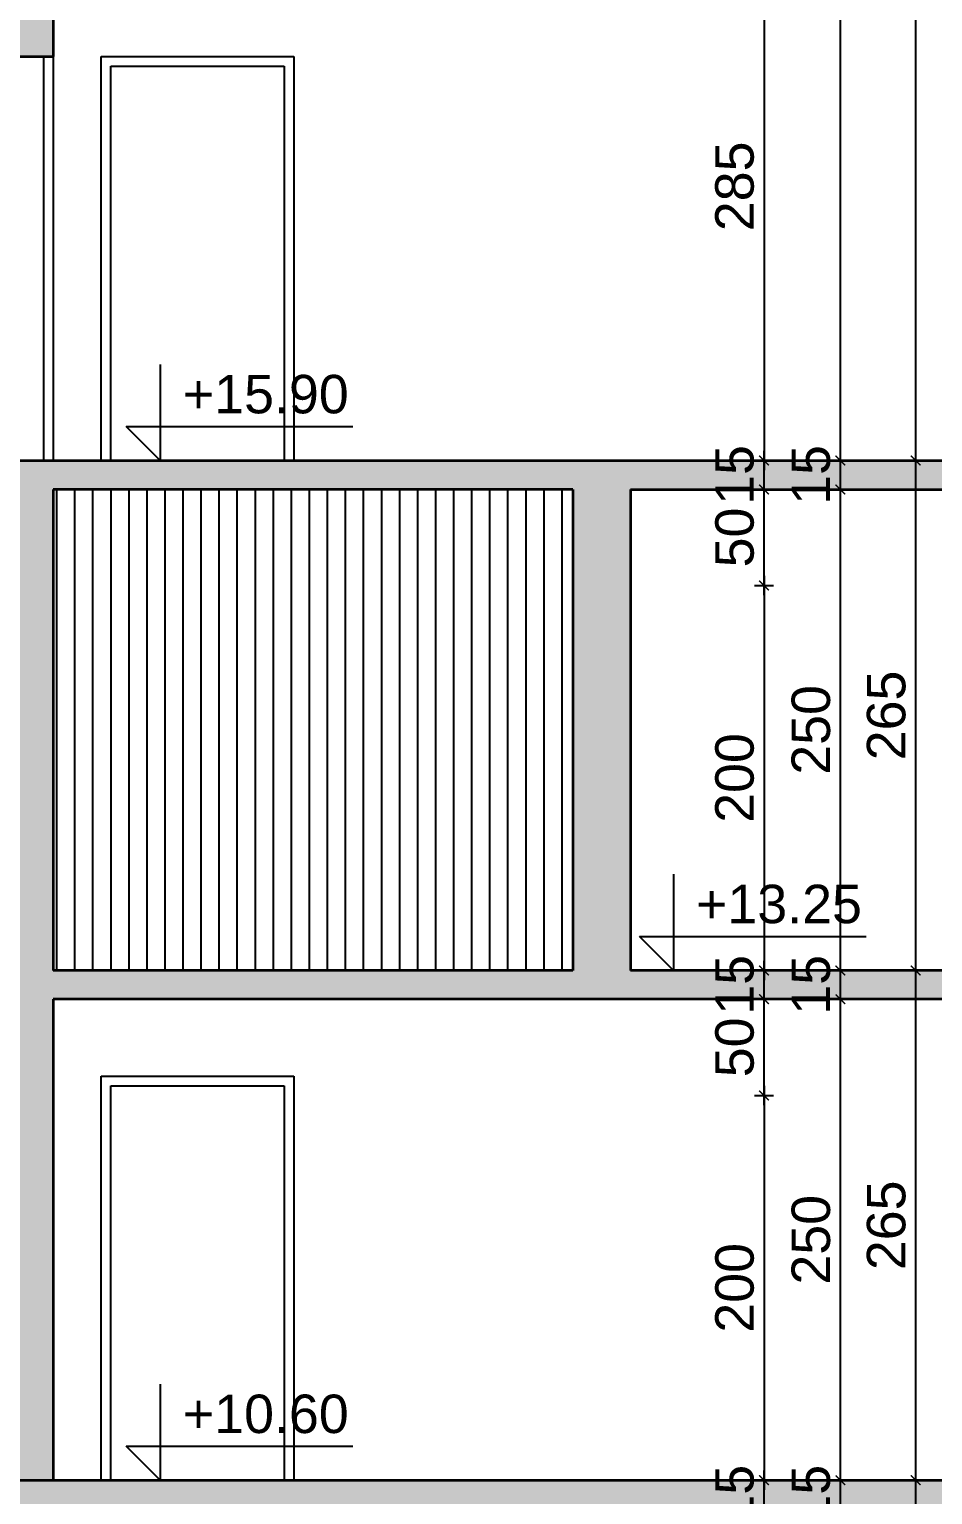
# Model space of a CAD drawing. Header units: inches. Extents: x -72385 to 39588, y -6525 to 66685.
# Drawn here: x 4176 to 4646, y 24678 to 25440 of the extents above; entities that cross this region are included whole.
import ezdxf

# ---------------------------------------------------------------- set-up
doc = ezdxf.new("R2010")
doc.units = ezdxf.units.IN
doc.header["$MEASUREMENT"] = 0
for name, color, linetype, lineweight in [('Надписи коти вътрешни', 252, 'Continuous', 25), ('Надписи нива', 252, 'Continuous', 25), ('Фасади Разрези дебело', 7, 'Continuous', 35), ('Фасади Разрези тънко', 253, 'Continuous', 25), ('Щрих стени', 254, 'Continuous', 25)]:
    doc.layers.add(name, color=color, linetype=linetype, lineweight=lineweight)
doc.styles.add('Arial Regular', font='arial.ttf')
doc.styles.get("Standard").update_dxf_attribs({"font": 'arial.ttf'})
doc.dimstyles.new('Annotative', dxfattribs={"dimscale": 0, "dimtxt": 20, "dimasz": 5, "dimexe": 5, "dimexo": 5, "dimgap": 5, "dimtad": 1, "dimdec": 0, "dimzin": 0, "dimdsep": 46, "dimtxsty": 'Standard', "dimblk": 'ARCHTICK', "dimcen": 5, "dimdle": 5, "dimadec": 0, "dimazin": 0, "dimtfac": 1, "dimtdec": 0, "dimtofl": 0, "dimtmove": 0, "dimatfit": 3, "dimldrblk": 'ARCHTICK', "dimfxl": 5, "dimfxlon": 1, "dimtolj": 1, "dimtzin": 0, "dimarcsym": 1})

# ---------------------------------------------------------------- blocks, each defined once
blk = doc.blocks.new('_ArchTick')
at = {"color": 0, "linetype": 'ByBlock', "const_width": 0.15}
blk.add_lwpolyline([(-0.5, -0.5), (0.5, 0.5)], dxfattribs=at)
blk = doc.blocks.new('*D4799')
at = {"layer": 'Defpoints', "color": 0, "ltscale": 10, "transparency": 16777216}
for p in [(4522.14, 24685.92), (4558.02, 24685.92), (4488.68, 24670.92)]:
    blk.add_point(p, dxfattribs=at)
at = {"layer": 'Надписи коти вътрешни', "color": 0, "lineweight": -2, "ltscale": 10, "transparency": 16777216}
for p, q in [((4553.02, 24685.92), (4563.02, 24685.92)), ((4558.02, 24665.92), (4558.02, 24690.92)), ((4553.02, 24670.92), (4563.02, 24670.92))]:
    blk.add_line(p, q, dxfattribs=at)
at = {"layer": 'Надписи коти вътрешни', "color": 0, "lineweight": -2, "ltscale": 10, "transparency": 16777216, "xscale": 5, "yscale": 5, "zscale": 5}
for p, rotation in [((4558.02, 24685.92), 90), ((4558.02, 24670.92), 270)]:
    blk.add_blockref('_ArchTick', p, dxfattribs=dict(at, rotation=rotation))
at = {"layer": 'Надписи коти вътрешни', "color": 0, "ltscale": 10, "transparency": 16777216, "insert": (4542.81, 24678.42), "char_height": 20, "attachment_point": 5, "rotation": 90}
blk.add_mtext('\\A1;15', dxfattribs=at)
blk = doc.blocks.new('*D4795')
at = {"layer": 'Defpoints', "color": 0, "ltscale": 10, "transparency": 16777216}
for p in [(4485.17, 24685.92), (4597.69, 24685.92), (4488.68, 24670.92)]:
    blk.add_point(p, dxfattribs=at)
at = {"layer": 'Надписи коти вътрешни', "color": 0, "lineweight": -2, "ltscale": 10, "transparency": 16777216}
for p, q in [((4592.69, 24685.92), (4602.69, 24685.92)), ((4597.69, 24665.92), (4597.69, 24690.92)), ((4592.69, 24670.92), (4602.69, 24670.92))]:
    blk.add_line(p, q, dxfattribs=at)
at = {"layer": 'Надписи коти вътрешни', "color": 0, "lineweight": -2, "ltscale": 10, "transparency": 16777216, "xscale": 5, "yscale": 5, "zscale": 5}
for p, rotation in [((4597.69, 24685.92), 90), ((4597.69, 24670.92), 270)]:
    blk.add_blockref('_ArchTick', p, dxfattribs=dict(at, rotation=rotation))
at = {"layer": 'Надписи коти вътрешни', "color": 0, "ltscale": 10, "transparency": 16777216, "insert": (4582.47, 24678.42), "char_height": 20, "attachment_point": 5, "rotation": 90}
blk.add_mtext('\\A1;15', dxfattribs=at)
blk = doc.blocks.new('*D4794')
at = {"layer": 'Defpoints', "color": 0, "ltscale": 10, "transparency": 16777216}
for p in [(4468.38, 24685.92), (4636.82, 24685.92), (4485.17, 24420.92)]:
    blk.add_point(p, dxfattribs=at)
at = {"layer": 'Надписи коти вътрешни', "color": 0, "lineweight": -2, "ltscale": 10, "transparency": 16777216}
for p, q in [((4631.82, 24685.92), (4641.82, 24685.92)), ((4636.82, 24415.92), (4636.82, 24690.92)), ((4631.82, 24420.92), (4641.82, 24420.92))]:
    blk.add_line(p, q, dxfattribs=at)
at = {"layer": 'Надписи коти вътрешни', "color": 0, "lineweight": -2, "ltscale": 10, "transparency": 16777216, "xscale": 5, "yscale": 5, "zscale": 5}
for p, rotation in [((4636.82, 24685.92), 90), ((4636.82, 24420.92), 270)]:
    blk.add_blockref('_ArchTick', p, dxfattribs=dict(at, rotation=rotation))
at = {"layer": 'Надписи коти вътрешни', "color": 0, "ltscale": 10, "transparency": 16777216, "insert": (4621.61, 24553.42), "char_height": 20, "attachment_point": 5, "rotation": 90}
blk.add_mtext('\\A1;265', dxfattribs=at)
blk = doc.blocks.new('*D4793')
at = {"layer": 'Defpoints', "color": 0, "ltscale": 10, "transparency": 16777216}
for p in [(4522.14, 24950.92), (4558.02, 24950.92), (4488.68, 24935.92)]:
    blk.add_point(p, dxfattribs=at)
at = {"layer": 'Надписи коти вътрешни', "color": 0, "lineweight": -2, "ltscale": 10, "transparency": 16777216}
for p, q in [((4553.02, 24950.92), (4563.02, 24950.92)), ((4558.02, 24930.92), (4558.02, 24955.92)), ((4553.02, 24935.92), (4563.02, 24935.92))]:
    blk.add_line(p, q, dxfattribs=at)
at = {"layer": 'Надписи коти вътрешни', "color": 0, "lineweight": -2, "ltscale": 10, "transparency": 16777216, "xscale": 5, "yscale": 5, "zscale": 5}
for p, rotation in [((4558.02, 24950.92), 90), ((4558.02, 24935.92), 270)]:
    blk.add_blockref('_ArchTick', p, dxfattribs=dict(at, rotation=rotation))
at = {"layer": 'Надписи коти вътрешни', "color": 0, "ltscale": 10, "transparency": 16777216, "insert": (4542.81, 24943.42), "char_height": 20, "attachment_point": 5, "rotation": 90}
blk.add_mtext('\\A1;15', dxfattribs=at)
blk = doc.blocks.new('*D4792')
at = {"layer": 'Defpoints', "color": 0, "ltscale": 10, "transparency": 16777216}
for p in [(4488.68, 24935.92), (4558.02, 24935.92), (4488.68, 24885.92)]:
    blk.add_point(p, dxfattribs=at)
at = {"layer": 'Надписи коти вътрешни', "color": 0, "lineweight": -2, "ltscale": 10, "transparency": 16777216}
for p, q in [((4553.02, 24935.92), (4563.02, 24935.92)), ((4558.02, 24880.92), (4558.02, 24940.92)), ((4553.02, 24885.92), (4563.02, 24885.92))]:
    blk.add_line(p, q, dxfattribs=at)
at = {"layer": 'Надписи коти вътрешни', "color": 0, "lineweight": -2, "ltscale": 10, "transparency": 16777216, "xscale": 5, "yscale": 5, "zscale": 5}
for p, rotation in [((4558.02, 24935.92), 90), ((4558.02, 24885.92), 270)]:
    blk.add_blockref('_ArchTick', p, dxfattribs=dict(at, rotation=rotation))
at = {"layer": 'Надписи коти вътрешни', "color": 0, "ltscale": 10, "transparency": 16777216, "insert": (4542.81, 24910.92), "char_height": 20, "attachment_point": 5, "rotation": 90}
blk.add_mtext('\\A1;50', dxfattribs=at)
blk = doc.blocks.new('*D4791')
at = {"layer": 'Defpoints', "color": 0, "ltscale": 10, "transparency": 16777216}
for p in [(4488.68, 24885.92), (4480.07, 24685.92), (4558.02, 24685.92)]:
    blk.add_point(p, dxfattribs=at)
at = {"layer": 'Надписи коти вътрешни', "color": 0, "lineweight": -2, "ltscale": 10, "transparency": 16777216}
for p, q in [((4558.02, 24890.92), (4558.02, 24680.92)), ((4553.02, 24885.92), (4563.02, 24885.92)), ((4553.02, 24685.92), (4563.02, 24685.92))]:
    blk.add_line(p, q, dxfattribs=at)
at = {"layer": 'Надписи коти вътрешни', "color": 0, "lineweight": -2, "ltscale": 10, "transparency": 16777216, "xscale": 5, "yscale": 5, "zscale": 5}
for p, rotation in [((4558.02, 24885.92), 90), ((4558.02, 24685.92), 270)]:
    blk.add_blockref('_ArchTick', p, dxfattribs=dict(at, rotation=rotation))
at = {"layer": 'Надписи коти вътрешни', "color": 0, "ltscale": 10, "transparency": 16777216, "insert": (4542.81, 24785.92), "char_height": 20, "attachment_point": 5, "rotation": 90}
blk.add_mtext('\\A1;200', dxfattribs=at)
blk = doc.blocks.new('*D4790')
at = {"layer": 'Defpoints', "color": 0, "ltscale": 10, "transparency": 16777216}
for p in [(4488.68, 24935.92), (4597.69, 24935.92), (4485.17, 24685.92)]:
    blk.add_point(p, dxfattribs=at)
at = {"layer": 'Надписи коти вътрешни', "color": 0, "lineweight": -2, "ltscale": 10, "transparency": 16777216}
for p, q in [((4592.69, 24935.92), (4602.69, 24935.92)), ((4597.69, 24680.92), (4597.69, 24940.92)), ((4592.69, 24685.92), (4602.69, 24685.92))]:
    blk.add_line(p, q, dxfattribs=at)
at = {"layer": 'Надписи коти вътрешни', "color": 0, "lineweight": -2, "ltscale": 10, "transparency": 16777216, "xscale": 5, "yscale": 5, "zscale": 5}
for p, rotation in [((4597.69, 24935.92), 90), ((4597.69, 24685.92), 270)]:
    blk.add_blockref('_ArchTick', p, dxfattribs=dict(at, rotation=rotation))
at = {"layer": 'Надписи коти вътрешни', "color": 0, "ltscale": 10, "transparency": 16777216, "insert": (4582.47, 24810.92), "char_height": 20, "attachment_point": 5, "rotation": 90}
blk.add_mtext('\\A1;250', dxfattribs=at)
blk = doc.blocks.new('*D4789')
at = {"layer": 'Defpoints', "color": 0, "ltscale": 10, "transparency": 16777216}
for p in [(4485.17, 24950.92), (4597.69, 24950.92), (4488.68, 24935.92)]:
    blk.add_point(p, dxfattribs=at)
at = {"layer": 'Надписи коти вътрешни', "color": 0, "lineweight": -2, "ltscale": 10, "transparency": 16777216}
for p, q in [((4592.69, 24950.92), (4602.69, 24950.92)), ((4597.69, 24930.92), (4597.69, 24955.92)), ((4592.69, 24935.92), (4602.69, 24935.92))]:
    blk.add_line(p, q, dxfattribs=at)
at = {"layer": 'Надписи коти вътрешни', "color": 0, "lineweight": -2, "ltscale": 10, "transparency": 16777216, "xscale": 5, "yscale": 5, "zscale": 5}
for p, rotation in [((4597.69, 24950.92), 90), ((4597.69, 24935.92), 270)]:
    blk.add_blockref('_ArchTick', p, dxfattribs=dict(at, rotation=rotation))
at = {"layer": 'Надписи коти вътрешни', "color": 0, "ltscale": 10, "transparency": 16777216, "insert": (4582.47, 24943.42), "char_height": 20, "attachment_point": 5, "rotation": 90}
blk.add_mtext('\\A1;15', dxfattribs=at)
blk = doc.blocks.new('*D4788')
at = {"layer": 'Defpoints', "color": 0, "ltscale": 10, "transparency": 16777216}
for p in [(4468.38, 24950.92), (4636.82, 24950.92), (4485.17, 24685.92)]:
    blk.add_point(p, dxfattribs=at)
at = {"layer": 'Надписи коти вътрешни', "color": 0, "lineweight": -2, "ltscale": 10, "transparency": 16777216}
for p, q in [((4631.82, 24950.92), (4641.82, 24950.92)), ((4636.82, 24680.92), (4636.82, 24955.92)), ((4631.82, 24685.92), (4641.82, 24685.92))]:
    blk.add_line(p, q, dxfattribs=at)
at = {"layer": 'Надписи коти вътрешни', "color": 0, "lineweight": -2, "ltscale": 10, "transparency": 16777216, "xscale": 5, "yscale": 5, "zscale": 5}
for p, rotation in [((4636.82, 24950.92), 90), ((4636.82, 24685.92), 270)]:
    blk.add_blockref('_ArchTick', p, dxfattribs=dict(at, rotation=rotation))
at = {"layer": 'Надписи коти вътрешни', "color": 0, "ltscale": 10, "transparency": 16777216, "insert": (4621.61, 24818.42), "char_height": 20, "attachment_point": 5, "rotation": 90}
blk.add_mtext('\\A1;265', dxfattribs=at)
blk = doc.blocks.new('*D4787')
at = {"layer": 'Defpoints', "color": 0, "ltscale": 10, "transparency": 16777216}
for p in [(4522.14, 25215.92), (4558.02, 25215.92), (4488.68, 25200.92)]:
    blk.add_point(p, dxfattribs=at)
at = {"layer": 'Надписи коти вътрешни', "color": 0, "lineweight": -2, "ltscale": 10, "transparency": 16777216}
for p, q in [((4558.02, 25195.92), (4558.02, 25220.92)), ((4553.02, 25215.92), (4563.02, 25215.92)), ((4553.02, 25200.92), (4563.02, 25200.92))]:
    blk.add_line(p, q, dxfattribs=at)
at = {"layer": 'Надписи коти вътрешни', "color": 0, "lineweight": -2, "ltscale": 10, "transparency": 16777216, "xscale": 5, "yscale": 5, "zscale": 5}
for p, rotation in [((4558.02, 25215.92), 90), ((4558.02, 25200.92), 270)]:
    blk.add_blockref('_ArchTick', p, dxfattribs=dict(at, rotation=rotation))
at = {"layer": 'Надписи коти вътрешни', "color": 0, "ltscale": 10, "transparency": 16777216, "insert": (4542.81, 25208.42), "char_height": 20, "attachment_point": 5, "rotation": 90}
blk.add_mtext('\\A1;15', dxfattribs=at)
blk = doc.blocks.new('*D4786')
at = {"layer": 'Defpoints', "color": 0, "ltscale": 10, "transparency": 16777216}
for p in [(4488.68, 25200.92), (4558.02, 25200.92), (4488.68, 25150.92)]:
    blk.add_point(p, dxfattribs=at)
at = {"layer": 'Надписи коти вътрешни', "color": 0, "lineweight": -2, "ltscale": 10, "transparency": 16777216}
for p, q in [((4558.02, 25145.92), (4558.02, 25205.92)), ((4553.02, 25200.92), (4563.02, 25200.92)), ((4553.02, 25150.92), (4563.02, 25150.92))]:
    blk.add_line(p, q, dxfattribs=at)
at = {"layer": 'Надписи коти вътрешни', "color": 0, "lineweight": -2, "ltscale": 10, "transparency": 16777216, "xscale": 5, "yscale": 5, "zscale": 5}
for p, rotation in [((4558.02, 25200.92), 90), ((4558.02, 25150.92), 270)]:
    blk.add_blockref('_ArchTick', p, dxfattribs=dict(at, rotation=rotation))
at = {"layer": 'Надписи коти вътрешни', "color": 0, "ltscale": 10, "transparency": 16777216, "insert": (4542.81, 25175.92), "char_height": 20, "attachment_point": 5, "rotation": 90}
blk.add_mtext('\\A1;50', dxfattribs=at)
blk = doc.blocks.new('*D4785')
at = {"layer": 'Defpoints', "color": 0, "ltscale": 10, "transparency": 16777216}
for p in [(4488.68, 25150.92), (4480.07, 24950.92), (4558.02, 24950.92)]:
    blk.add_point(p, dxfattribs=at)
at = {"layer": 'Надписи коти вътрешни', "color": 0, "lineweight": -2, "ltscale": 10, "transparency": 16777216}
for p, q in [((4553.02, 25150.92), (4563.02, 25150.92)), ((4558.02, 25155.92), (4558.02, 24945.92)), ((4553.02, 24950.92), (4563.02, 24950.92))]:
    blk.add_line(p, q, dxfattribs=at)
at = {"layer": 'Надписи коти вътрешни', "color": 0, "lineweight": -2, "ltscale": 10, "transparency": 16777216, "xscale": 5, "yscale": 5, "zscale": 5}
for p, rotation in [((4558.02, 25150.92), 90), ((4558.02, 24950.92), 270)]:
    blk.add_blockref('_ArchTick', p, dxfattribs=dict(at, rotation=rotation))
at = {"layer": 'Надписи коти вътрешни', "color": 0, "ltscale": 10, "transparency": 16777216, "insert": (4542.81, 25050.92), "char_height": 20, "attachment_point": 5, "rotation": 90}
blk.add_mtext('\\A1;200', dxfattribs=at)
blk = doc.blocks.new('*D4784')
at = {"layer": 'Defpoints', "color": 0, "ltscale": 10, "transparency": 16777216}
for p in [(4488.68, 25200.92), (4597.69, 25200.92), (4485.17, 24950.92)]:
    blk.add_point(p, dxfattribs=at)
at = {"layer": 'Надписи коти вътрешни', "color": 0, "lineweight": -2, "ltscale": 10, "transparency": 16777216}
for p, q in [((4597.69, 24945.92), (4597.69, 25205.92)), ((4592.69, 25200.92), (4602.69, 25200.92)), ((4592.69, 24950.92), (4602.69, 24950.92))]:
    blk.add_line(p, q, dxfattribs=at)
at = {"layer": 'Надписи коти вътрешни', "color": 0, "lineweight": -2, "ltscale": 10, "transparency": 16777216, "xscale": 5, "yscale": 5, "zscale": 5}
for p, rotation in [((4597.69, 25200.92), 90), ((4597.69, 24950.92), 270)]:
    blk.add_blockref('_ArchTick', p, dxfattribs=dict(at, rotation=rotation))
at = {"layer": 'Надписи коти вътрешни', "color": 0, "ltscale": 10, "transparency": 16777216, "insert": (4582.47, 25075.92), "char_height": 20, "attachment_point": 5, "rotation": 90}
blk.add_mtext('\\A1;250', dxfattribs=at)
blk = doc.blocks.new('*D4783')
at = {"layer": 'Defpoints', "color": 0, "ltscale": 10, "transparency": 16777216}
for p in [(4485.17, 25215.92), (4597.69, 25215.92), (4488.68, 25200.92)]:
    blk.add_point(p, dxfattribs=at)
at = {"layer": 'Надписи коти вътрешни', "color": 0, "lineweight": -2, "ltscale": 10, "transparency": 16777216}
for p, q in [((4597.69, 25195.92), (4597.69, 25220.92)), ((4592.69, 25215.92), (4602.69, 25215.92)), ((4592.69, 25200.92), (4602.69, 25200.92))]:
    blk.add_line(p, q, dxfattribs=at)
at = {"layer": 'Надписи коти вътрешни', "color": 0, "lineweight": -2, "ltscale": 10, "transparency": 16777216, "xscale": 5, "yscale": 5, "zscale": 5}
for p, rotation in [((4597.69, 25215.92), 90), ((4597.69, 25200.92), 270)]:
    blk.add_blockref('_ArchTick', p, dxfattribs=dict(at, rotation=rotation))
at = {"layer": 'Надписи коти вътрешни', "color": 0, "ltscale": 10, "transparency": 16777216, "insert": (4582.47, 25208.42), "char_height": 20, "attachment_point": 5, "rotation": 90}
blk.add_mtext('\\A1;15', dxfattribs=at)
blk = doc.blocks.new('*D4782')
at = {"layer": 'Defpoints', "color": 0, "ltscale": 10, "transparency": 16777216}
for p in [(4468.38, 25215.92), (4636.82, 25215.92), (4485.17, 24950.92)]:
    blk.add_point(p, dxfattribs=at)
at = {"layer": 'Надписи коти вътрешни', "color": 0, "lineweight": -2, "ltscale": 10, "transparency": 16777216}
for p, q in [((4636.82, 24945.92), (4636.82, 25220.92)), ((4631.82, 25215.92), (4641.82, 25215.92)), ((4631.82, 24950.92), (4641.82, 24950.92))]:
    blk.add_line(p, q, dxfattribs=at)
at = {"layer": 'Надписи коти вътрешни', "color": 0, "lineweight": -2, "ltscale": 10, "transparency": 16777216, "xscale": 5, "yscale": 5, "zscale": 5}
for p, rotation in [((4636.82, 25215.92), 90), ((4636.82, 24950.92), 270)]:
    blk.add_blockref('_ArchTick', p, dxfattribs=dict(at, rotation=rotation))
at = {"layer": 'Надписи коти вътрешни', "color": 0, "ltscale": 10, "transparency": 16777216, "insert": (4621.61, 25083.42), "char_height": 20, "attachment_point": 5, "rotation": 90}
blk.add_mtext('\\A1;265', dxfattribs=at)
blk = doc.blocks.new('*D4779')
at = {"layer": 'Defpoints', "color": 0, "ltscale": 10, "transparency": 16777216}
for p in [(4488.68, 25500.92), (4480.07, 25215.92), (4558.02, 25215.92)]:
    blk.add_point(p, dxfattribs=at)
at = {"layer": 'Надписи коти вътрешни', "color": 0, "lineweight": -2, "ltscale": 10, "transparency": 16777216}
for p, q in [((4553.02, 25500.92), (4563.02, 25500.92)), ((4558.02, 25505.92), (4558.02, 25210.92)), ((4553.02, 25215.92), (4563.02, 25215.92))]:
    blk.add_line(p, q, dxfattribs=at)
at = {"layer": 'Надписи коти вътрешни', "color": 0, "lineweight": -2, "ltscale": 10, "transparency": 16777216, "xscale": 5, "yscale": 5, "zscale": 5}
for p, rotation in [((4558.02, 25500.92), 90), ((4558.02, 25215.92), 270)]:
    blk.add_blockref('_ArchTick', p, dxfattribs=dict(at, rotation=rotation))
at = {"layer": 'Надписи коти вътрешни', "color": 0, "ltscale": 10, "transparency": 16777216, "insert": (4542.81, 25358.42), "char_height": 20, "attachment_point": 5, "rotation": 90}
blk.add_mtext('\\A1;285', dxfattribs=at)
blk = doc.blocks.new('*D4778')
at = {"layer": 'Defpoints', "color": 0, "ltscale": 10, "transparency": 16777216}
for p in [(4488.68, 25730.92), (4597.69, 25730.92), (4485.17, 25215.92)]:
    blk.add_point(p, dxfattribs=at)
at = {"layer": 'Надписи коти вътрешни', "color": 0, "lineweight": -2, "ltscale": 10, "transparency": 16777216}
for p, q in [((4597.69, 25210.92), (4597.69, 25735.92)), ((4592.69, 25730.92), (4602.69, 25730.92)), ((4592.69, 25215.92), (4602.69, 25215.92))]:
    blk.add_line(p, q, dxfattribs=at)
at = {"layer": 'Надписи коти вътрешни', "color": 0, "lineweight": -2, "ltscale": 10, "transparency": 16777216, "xscale": 5, "yscale": 5, "zscale": 5}
for p, rotation in [((4597.69, 25730.92), 90), ((4597.69, 25215.92), 270)]:
    blk.add_blockref('_ArchTick', p, dxfattribs=dict(at, rotation=rotation))
at = {"layer": 'Надписи коти вътрешни', "color": 0, "ltscale": 10, "transparency": 16777216, "insert": (4582.47, 25473.42), "char_height": 20, "attachment_point": 5, "rotation": 90}
blk.add_mtext('\\A1;515', dxfattribs=at)
blk = doc.blocks.new('*D4776')
at = {"layer": 'Defpoints', "color": 0, "ltscale": 10, "transparency": 16777216}
for p in [(4468.38, 25775.92), (4636.82, 25775.92), (4485.17, 25215.92)]:
    blk.add_point(p, dxfattribs=at)
at = {"layer": 'Надписи коти вътрешни', "color": 0, "lineweight": -2, "ltscale": 10, "transparency": 16777216}
for p, q in [((4631.82, 25775.92), (4641.82, 25775.92)), ((4636.82, 25210.92), (4636.82, 25780.92)), ((4631.82, 25215.92), (4641.82, 25215.92))]:
    blk.add_line(p, q, dxfattribs=at)
at = {"layer": 'Надписи коти вътрешни', "color": 0, "lineweight": -2, "ltscale": 10, "transparency": 16777216, "xscale": 5, "yscale": 5, "zscale": 5}
for p, rotation in [((4636.82, 25775.92), 90), ((4636.82, 25215.92), 270)]:
    blk.add_blockref('_ArchTick', p, dxfattribs=dict(at, rotation=rotation))
at = {"layer": 'Надписи коти вътрешни', "color": 0, "ltscale": 10, "transparency": 16777216, "insert": (4621.61, 25495.92), "char_height": 20, "attachment_point": 5, "rotation": 90}
blk.add_mtext('\\A1;560', dxfattribs=at)

msp = doc.modelspace()

# ---------------------------------------------------------------- hatches: boundary and pattern name
at = {"layer": 'Щрих стени', "ltscale": 10}
h = msp.add_hatch(color=256, dxfattribs=at)
h.dxf.hatch_style = 1
h.paths.add_polyline_path([(3592.24, 25665.92), (4158.65, 25665.92), (4158.65, 25425.92), (4188.66, 25425.92), (4188.66, 25500.92), (4488.68, 25500.92), (4488.68, 25730.92), (4686.48, 25730.92), (4686.48, 25710.92), (4718.48, 25710.92), (4718.48, 25730.92), (5048.73, 25730.92), (5048.73, 25581), (5093.73, 25581), (5093.73, 25601), (5078.73, 25601), (5078.73, 25775.92), (5043.74, 25775.92), (5043.74, 25745.92), (-75.55, 25745.92), (-75.55, 25425.92), (-45.55, 25425.92), (-45.55, 25665.92), (521.99, 25665.92), (521.99, 25585.92), (551.99, 25585.92), (551.99, 25425.92), (556.99, 25425.92), (556.99, 25585.92), (556.99, 25665.92), (1122.04, 25665.92), (1122.04, 25585.92), (1156.94, 25585.92), (1156.94, 25665.92), (1722.09, 25665.92), (1722.09, 25585.92), (1787.1, 25585.92), (1787.1, 25665.92), (2352.14, 25665.92), (2352.14, 25585.92), (2387.14, 25585.92), (2387.14, 25665.92), (2952.19, 25665.92), (2952.19, 25585.92), (2987.19, 25585.92), (2987.19, 25425.92), (3002.19, 25425.92), (3002.19, 25665.92), (3552.24, 25665.92), (3552.24, 25585.92), (3587.24, 25585.92), (3587.24, 25425.92), (3592.24, 25425.92)])
h.paths.add_polyline_path([(-45.55, 25680.92), (-45.55, 25730.92), (4158.65, 25730.92), (4158.65, 25680.92)], flags=16)
h.paths.add_polyline_path([(4188.66, 25730.92), (4458.68, 25730.92), (4458.68, 25515.92), (4188.66, 25515.92)], flags=16)
h.paths.add_polyline_path([(5078.73, 25840.92), (5083.73, 25840.92), (5083.73, 25845.92), (5041.74, 25845.92), (5041.74, 25840.92), (5043.74, 25840.92), (5043.74, 25775.92), (5078.73, 25775.92)])
h = msp.add_hatch(color=256, dxfattribs=at)
h.dxf.hatch_style = 1
h.paths.add_polyline_path([(1787.1, 25135.92), (2352.14, 25135.92), (2352.14, 25055.92), (2387.14, 25055.92), (2387.14, 25135.92), (2952.19, 25135.92), (2952.19, 25055.92), (2987.19, 25055.92), (2987.19, 25135.92), (3552.24, 25135.92), (3552.24, 25055.92), (3587.24, 25055.92), (3587.24, 25135.92), (4158.65, 25135.92), (4158.65, 24685.92), (4188.66, 24685.92), (4188.66, 24935.92), (4650.45, 24935.92), (4907.02, 24811), (5078.73, 24811), (5078.73, 24846), (5048.73, 24846), (5048.73, 24826), (4910.48, 24826), (4910.48, 24841.58), (4878.48, 24841.58), (4878.48, 24857.16), (4846.48, 24857.16), (4846.48, 24872.74), (4814.48, 24872.74), (4814.48, 24888.32), (4782.48, 24888.32), (4782.48, 24903.9), (4750.48, 24903.9), (4750.48, 24919.48), (4718.48, 24919.48), (4718.48, 24935.06), (4686.48, 24935.06), (4686.48, 24950.92), (4488.68, 24950.92), (4488.68, 25200.92), (4650.45, 25200.92), (4907.02, 25076), (5078.73, 25076), (5078.73, 25111), (5048.73, 25111), (5048.73, 25091), (4910.48, 25091), (4910.48, 25106.58), (4878.48, 25106.58), (4878.48, 25122.16), (4846.48, 25122.16), (4846.48, 25137.74), (4814.48, 25137.74), (4814.48, 25153.32), (4782.48, 25153.32), (4782.48, 25168.9), (4750.48, 25168.9), (4750.48, 25184.48), (4718.48, 25184.48), (4718.48, 25200.06), (4686.48, 25200.06), (4686.48, 25215.92), (-75.55, 25215.92), (-75.55, 24895.92), (-45.55, 24895.92), (-45.55, 25135.92), (521.99, 25135.92), (521.99, 25055.92), (556.99, 25055.92), (556.99, 25135.92), (1122.04, 25135.92), (1122.04, 25055.92), (1156.94, 25055.92), (1156.94, 25135.92), (1722.09, 25135.92), (1722.09, 25055.92), (1787.1, 25055.92)])
h.paths.add_polyline_path([(-45.55, 25150.92), (-45.55, 25200.92), (4158.65, 25200.92), (4158.65, 25150.92)], flags=16)
h.paths.add_polyline_path([(4188.66, 25200.92), (4458.68, 25200.92), (4458.68, 24950.92), (4188.66, 24950.92)], flags=16)
at = {"layer": 'Щрих стени', "ltscale": 10, "transparency": 33554610}
h = msp.add_hatch(dxfattribs=at)
h.set_pattern_fill('ANSI31', color=256, scale=75, angle=45)
h.paths.add_polyline_path([(4458.68, 25200.92), (4188.66, 25200.92), (4188.66, 24950.92), (4458.68, 24950.92)])
at = {"layer": 'Щрих стени', "ltscale": 10}
h = msp.add_hatch(color=256, dxfattribs=at)
h.dxf.hatch_style = 1
h.paths.add_polyline_path([(1787.1, 24605.92), (2352.14, 24605.92), (2352.14, 24525.92), (2387.14, 24525.92), (2387.14, 24605.92), (2952.19, 24605.92), (2952.19, 24525.92), (2954.69, 24525.92), (2954.69, 24155.92), (2984.69, 24155.92), (2984.69, 24525.92), (2987.19, 24525.92), (2987.19, 24605.92), (3552.24, 24605.92), (3552.24, 24525.92), (3554.74, 24525.92), (3554.74, 24155.92), (3584.74, 24155.92), (3584.74, 24525.92), (3587.24, 24525.92), (3587.24, 24605.92), (4158.65, 24605.92), (4158.65, 24155.92), (4188.66, 24155.92), (4188.66, 24405.92), (4650.45, 24405.92), (4907.02, 24281), (5078.73, 24281), (5078.73, 24316), (5048.73, 24316), (5048.73, 24296), (4910.48, 24296), (4910.48, 24311.58), (4878.48, 24311.58), (4878.48, 24327.16), (4846.48, 24327.16), (4846.48, 24342.74), (4814.48, 24342.74), (4814.48, 24358.32), (4782.48, 24358.32), (4782.48, 24373.9), (4750.48, 24373.9), (4750.48, 24389.48), (4718.48, 24389.48), (4718.48, 24405.06), (4686.48, 24405.06), (4686.48, 24420.92), (4488.68, 24420.92), (4488.68, 24670.92), (4650.45, 24670.92), (4907.02, 24546), (5078.73, 24546), (5078.73, 24581), (5048.73, 24581), (5048.73, 24561), (4910.48, 24561), (4910.48, 24576.58), (4878.48, 24576.58), (4878.48, 24592.16), (4846.48, 24592.16), (4846.48, 24607.74), (4814.48, 24607.74), (4814.48, 24623.32), (4782.48, 24623.32), (4782.48, 24638.9), (4750.48, 24638.9), (4750.48, 24654.48), (4718.48, 24654.48), (4718.48, 24670.06), (4686.48, 24670.06), (4686.48, 24685.92), (-75.55, 24685.92), (-75.55, 24155.92), (-45.55, 24155.92), (-45.55, 24605.92), (526.99, 24605.92), (526.99, 24525.92), (557, 24525.92), (557, 24605.92), (1122.04, 24605.92), (1122.04, 24525.92), (1157.05, 24525.92), (1157.05, 24605.92), (1727.09, 24605.92), (1727.09, 24525.92), (1787.1, 24525.92)])
h.paths.add_polyline_path([(-45.55, 24620.92), (-45.55, 24670.92), (4158.65, 24670.92), (4158.65, 24620.92)], flags=16)
h.paths.add_polyline_path([(4188.66, 24670.92), (4458.68, 24670.92), (4458.68, 24420.92), (4188.66, 24420.92)], flags=16)
h.paths.add_polyline_path([(526.99, 24335.92), (511.99, 24335.92), (511.99, 24155.92), (526.99, 24155.92)], flags=17)
h.paths.add_polyline_path([(1727.09, 24335.92), (1712.09, 24335.92), (1712.09, 24155.92), (1727.09, 24155.92)], flags=17)

# ---------------------------------------------------------------- linework, layer by layer
at = {"layer": 'Надписи нива', "ltscale": 10}
for p, q in [((4244.37, 25265.92), (4244.37, 25215.92)), ((4226.69, 25233.6), (4344.37, 25233.6)), ((4244.37, 25215.92), (4226.69, 25233.6)), ((4511.01, 25000.92), (4511.01, 24950.92)), ((4493.33, 24968.6), (4611.01, 24968.6)), ((4511.01, 24950.92), (4493.33, 24968.6)), ((4244.37, 24735.92), (4244.37, 24685.92)), ((4226.69, 24703.6), (4344.37, 24703.6)), ((4244.37, 24685.92), (4226.69, 24703.6))]:
    msp.add_line(p, q, dxfattribs=at)
at = {"layer": 'Фасади Разрези дебело', "ltscale": 10}
for p, q in [((4188.66, 25500.92), (4188.66, 25425.92)), ((4188.66, 25200.92), (4188.66, 24950.92)), ((4458.68, 25200.92), (4188.66, 25200.92)), ((4458.68, 25200.92), (4458.68, 24950.92)), ((4488.68, 25200.92), (4488.68, 24950.92)), ((4458.68, 24950.92), (4188.66, 24950.92)), ((4686.48, 24950.92), (4488.68, 24950.92)), ((4650.45, 24935.92), (4188.66, 24935.92)), ((4188.66, 24935.92), (4188.66, 24685.92))]:
    msp.add_line(p, q, dxfattribs=at)
at = {"layer": 'Фасади Разрези дебело', "ltscale": 10, "extrusion": (1.2091e-15, 1, -2.22045e-16)}
for p, q in [((4158.65, 25425.92), (4188.66, 25425.92)), ((-7023.62, 25215.92), (4686.48, 25215.92)), ((4488.68, 25200.92), (4650.45, 25200.92)), ((-7023.62, 24685.92), (4686.48, 24685.92))]:
    msp.add_line(p, q, dxfattribs=at)
at = {"layer": 'Фасади Разрези тънко', "ltscale": 10}
for p, q in [((4183.66, 25425.92), (4183.66, 25215.92)), ((4188.66, 25425.92), (4188.66, 25215.92)), ((4213.66, 25215.92), (4213.66, 25425.92)), ((4213.66, 25425.92), (4313.66, 25425.92)), ((4313.66, 25425.92), (4313.66, 25215.92)), ((4218.66, 25215.92), (4218.66, 25420.92)), ((4218.66, 25420.92), (4308.66, 25420.92)), ((4308.66, 25420.92), (4308.66, 25215.92)), ((4213.66, 24685.92), (4213.66, 24895.92)), ((4213.66, 24895.92), (4313.66, 24895.92)), ((4218.66, 24685.92), (4218.66, 24890.92)), ((4218.66, 24890.92), (4308.66, 24890.92)), ((4308.66, 24890.92), (4308.66, 24685.92)), ((4313.66, 24895.92), (4313.66, 24685.92))]:
    msp.add_line(p, q, dxfattribs=at)

# ---------------------------------------------------------------- texts
at = {"layer": 'Надписи нива', "ltscale": 10, "char_height": 20, "width": 180.4891, "attachment_point": 1, "style": 'Arial Regular'}
for s, insert in [('+15.90', (4256.04, 25260.45)), ('+13.25', (4522.68, 24995.45)), ('+10.60', (4256.04, 24730.45))]:
    msp.add_mtext(s, dxfattribs=dict(at, insert=insert))

# ---------------------------------------------------------------- dimensions: what is measured, and where the dimension line sits
at = {"layer": 'Надписи коти вътрешни', "ltscale": 10}
for base, p1, p2, picture, middle in [((4636.82, 25775.92), (4485.17, 25215.92), (4468.38, 25775.92), '*D4776', (4621.61, 25495.92)), ((4597.69, 25730.92), (4485.17, 25215.92), (4488.68, 25730.92), '*D4778', (4582.47, 25473.42)), ((4558.02, 25215.92), (4488.68, 25500.92), (4480.07, 25215.92), '*D4779', (4542.81, 25358.42)), ((4636.82, 25215.92), (4485.17, 24950.92), (4468.38, 25215.92), '*D4782', (4621.61, 25083.42)), ((4597.69, 25200.92), (4485.17, 24950.92), (4488.68, 25200.92), '*D4784', (4582.47, 25075.92)), ((4558.02, 25200.92), (4488.68, 25150.92), (4488.68, 25200.92), '*D4786', (4542.81, 25175.92)), ((4558.02, 24950.92), (4488.68, 25150.92), (4480.07, 24950.92), '*D4785', (4542.81, 25050.92)), ((4636.82, 24950.92), (4485.17, 24685.92), (4468.38, 24950.92), '*D4788', (4621.61, 24818.42)), ((4597.69, 24935.92), (4485.17, 24685.92), (4488.68, 24935.92), '*D4790', (4582.47, 24810.92)), ((4558.02, 24935.92), (4488.68, 24885.92), (4488.68, 24935.92), '*D4792', (4542.81, 24910.92)), ((4558.02, 24685.92), (4488.68, 24885.92), (4480.07, 24685.92), '*D4791', (4542.81, 24785.92)), ((4636.82, 24685.92), (4485.17, 24420.92), (4468.38, 24685.92), '*D4794', (4621.61, 24553.42))]:
    dim = msp.add_linear_dim(base=base, p1=p1, p2=p2, angle=90, dimstyle='Annotative', override={"dimscale": 0, "dimtix": 0, "dimtofl": 0, "dimtmove": 0, "dimatfit": 3}, dxfattribs=at)
    dim.commit()
    dim.dimension.update_dxf_attribs({"geometry": picture, "text_midpoint": middle})
for base, p1, p2, picture, middle in [((4597.69, 25215.92), (4488.68, 25200.92), (4485.17, 25215.92), '*D4783', (4597.69, 25208.42)), ((4558.02, 25215.92), (4488.68, 25200.92), (4522.14, 25215.92), '*D4787', (4558.02, 25208.42)), ((4597.69, 24950.92), (4488.68, 24935.92), (4485.17, 24950.92), '*D4789', (4597.69, 24943.42)), ((4558.02, 24950.92), (4488.68, 24935.92), (4522.14, 24950.92), '*D4793', (4558.02, 24943.42)), ((4597.69, 24685.92), (4488.68, 24670.92), (4485.17, 24685.92), '*D4795', (4597.69, 24678.42)), ((4558.02, 24685.92), (4488.68, 24670.92), (4522.14, 24685.92), '*D4799', (4558.02, 24678.42))]:
    dim = msp.add_linear_dim(base=base, p1=p1, p2=p2, angle=90, dimstyle='Annotative', override={"dimscale": 0, "dimtix": 0, "dimtofl": 0, "dimtmove": 0, "dimatfit": 3}, dxfattribs=at)
    dim.commit()
    dim.dimension.update_dxf_attribs({"geometry": picture, "text_midpoint": middle, "dimtype": 128})

doc.saveas('drawing.dxf')
